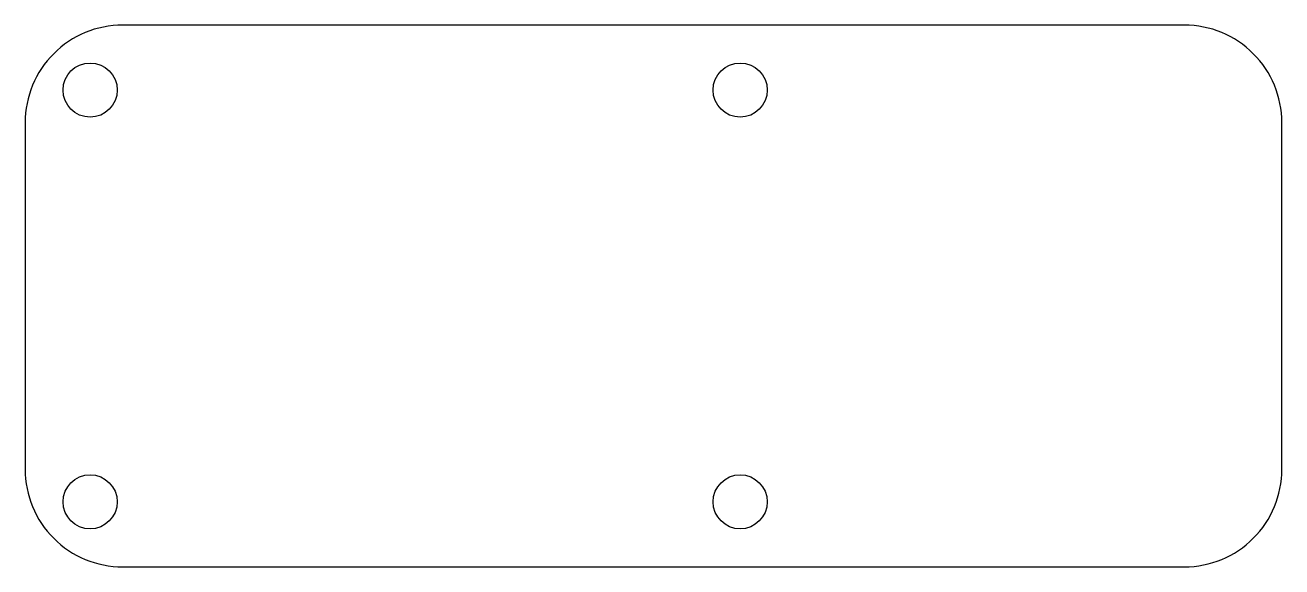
# Model space of a CAD drawing. Header units: millimetres. Extents: x 0 to 116, y 0 to 50.
import ezdxf

# ---------------------------------------------------------------- set-up
doc = ezdxf.new("R2010")
doc.units = ezdxf.units.MM
doc.layers.get('0').update_dxf_attribs({"linetype": 'CONTINUOUS'})

msp = doc.modelspace()

# ---------------------------------------------------------------- linework, layer by layer
msp.add_lwpolyline([(9.05, -0.06), (107.05, -0.06, 0.414214), (116.05, 8.94), (116.05, 40.94, 0.414214), (107.05, 49.94), (9.05, 49.94, 0.414214), (0.05, 40.94), (0.05, 8.94, 0.414214)], format="xyb", close=True)
for centre in [(6.05, 43.94), (6.05, 43.94), (6.05, 43.94), (66.05, 43.94), (6.05, 5.94), (6.05, 5.94), (66.05, 5.94)]:
    msp.add_circle(centre, 2.5)

doc.saveas('drawing.dxf')
